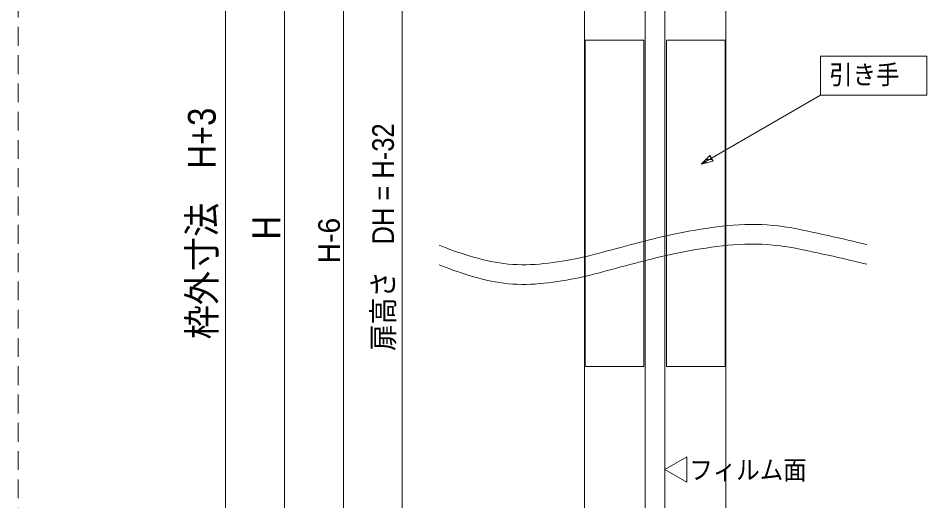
# Model space of a CAD drawing. Units: millimetres, scale not verified. Extents: x -4547 to 4547, y -2284 to 2284.
# Drawn here: x -2851 to -1694, y -1069 to -455 of the extents above; entities that cross this region are included whole.
import ezdxf
from ezdxf.enums import TextEntityAlignment as Align

# ---------------------------------------------------------------- set-up
doc = ezdxf.new("R2010")
doc.units = ezdxf.units.MM
doc.header["$LTSCALE"] = 20
doc.linetypes.add('CHAIN2', pattern=[12, 9, -1, 1, -1])
doc.linetypes.add('DASHED1', pattern=[1.8, 1.2, -0.6])
for name, color, linetype, lineweight in [('0-0_3一般', 7, 'Continuous', 9), ('0-3_2寸法-3', 7, 'Continuous', 9), ('0-4_2寸法-1', 7, 'Continuous', 9)]:
    doc.layers.add(name, color=color, linetype=linetype, lineweight=lineweight)
doc.styles.add('ＭＳ ゴシック', font='')
doc.styles.add('ＭＳ Ｐゴシック', font='')
doc.styles.get('ＭＳ ゴシック').set_extended_font_data('MS Gothic')
doc.styles.get('ＭＳ Ｐゴシック').set_extended_font_data('MS PGothic')

# ---------------------------------------------------------------- blocks, each defined once
blk = doc.blocks.new('グループ-64')
at = {"layer": '0-0_3一般'}
for p, q in [((-15765, -17964.6), (-15765, -9653.8)), ((-15765, -9653.8), (-14265, -9653.8)), ((-14265, -9653.8), (-14265, -17964.6)), ((-13695, -17964.6), (-13695, -9653.8)), ((-13695, -9653.8), (-12195, -9653.8)), ((-12195, -9653.8), (-12195, -17964.6)), ((-14265, -17964.6), (-15765, -17964.6)), ((-12195, -17964.6), (-13695, -17964.6))]:
    blk.add_line(p, q, dxfattribs=at)
blk = doc.blocks.new('グループ-69')
at = {"layer": '0-0_3一般'}
for points in [[(-12180, -31220), (-15780, -31220), (-15780, 2260), (-12180, 2260)], [(-14230, -2140), (-13730, -2140), (-13730, -27280), (-14230, -27280)]]:
    blk.add_lwpolyline(points, close=True, dxfattribs=at)
at = {"layer": '0-0_3一般', "linetype": 'CHAIN2'}
for points in [[(-8588.3, -14862.5), (-8704.2, -14834.1), (-8822.2, -14805.5), (-8942.4, -14776.8), (-9064.8, -14748), (-9189.3, -14719.1), (-9316, -14690.1), (-9444.9, -14660.9), (-9575.9, -14631.7), (-9709.1, -14602.3), (-9844.5, -14572.8), (-9982, -14543.1), (-10121.7, -14513.4), (-10263.6, -14483.5), (-10406.9, -14454.7), (-10550.3, -14429.2), (-10693.7, -14407.2), (-10837, -14388.7), (-10980.3, -14373.7), (-11123.5, -14362.2), (-11266.7, -14354.2), (-11409.9, -14349.6), (-11553.1, -14348.6), (-11696.2, -14351), (-11839.4, -14356.9), (-11982.4, -14366.3), (-12125.5, -14379.2), (-12268.2, -14395.1), (-12408.9, -14412.3), (-12547.5, -14430.4), (-12683.9, -14449.5), (-12818.3, -14469.6), (-12950.5, -14490.7), (-13080.5, -14512.7), (-13208.5, -14535.7), (-13334.3, -14559.7), (-13458, -14584.7), (-13579.5, -14610.6), (-13698.9, -14637.5), (-13816.2, -14665.4)], [(-13816.2, -14665.4), (-13931.5, -14694.2), (-14046.4, -14723.4), (-14161.4, -14752.7), (-14276.4, -14782.2), (-14391.5, -14811.9), (-14506.7, -14841.7), (-14621.9, -14871.7), (-14737.2, -14901.8), (-14852.6, -14932.1), (-14968, -14962.6), (-15083.5, -14993.3), (-15199.1, -15024.1), (-15314.7, -15055.1), (-15430.4, -15086.2), (-15546, -15116.4), (-15661.5, -15145.1), (-15777, -15172.1), (-15892.3, -15197.6), (-16007.5, -15221.5), (-16122.5, -15243.9), (-16237.5, -15264.7), (-16352.4, -15283.9), (-16467.1, -15301.6), (-16581.8, -15317.7), (-16696.3, -15332.2), (-16810.8, -15345.2), (-16925.1, -15356.6), (-17039.2, -15365.8), (-17153.1, -15371.9), (-17266.7, -15375), (-17380.1, -15375.1), (-17493.2, -15372.1), (-17606, -15366.1), (-17718.5, -15357), (-17830.8, -15345), (-17942.9, -15329.8), (-18054.6, -15311.7), (-18166.1, -15290.5), (-18277.3, -15266.2)], [(-18277.3, -15266.2), (-18388.3, -15238.9), (-18498.5, -15209.3), (-18606.5, -15178.9), (-18712.4, -15147.8), (-18816.1, -15116.2), (-18917.5, -15083.9), (-19016.8, -15050.9), (-19113.8, -15017.4), (-19208.7, -14983.2), (-19301.3, -14948.4), (-19391.8, -14912.9), (-19480, -14876.8), (-19480, -14876.8)], [(-8588.3, -15362.5), (-8704.2, -15334.1), (-8822.2, -15305.5), (-8942.4, -15276.8), (-9064.8, -15248), (-9189.3, -15219.1), (-9316, -15190.1), (-9444.9, -15160.9), (-9575.9, -15131.7), (-9709.1, -15102.3), (-9844.5, -15072.8), (-9982, -15043.1), (-10121.7, -15013.4), (-10263.6, -14983.5), (-10406.9, -14954.7), (-10550.3, -14929.2), (-10693.7, -14907.2), (-10837, -14888.7), (-10980.3, -14873.7), (-11123.5, -14862.2), (-11266.7, -14854.2), (-11409.9, -14849.6), (-11553.1, -14848.6), (-11696.2, -14851), (-11839.4, -14856.9), (-11982.4, -14866.3), (-12125.5, -14879.2), (-12268.2, -14895.1), (-12408.9, -14912.3), (-12547.5, -14930.4), (-12683.9, -14949.5), (-12818.3, -14969.6), (-12950.5, -14990.7), (-13080.5, -15012.7), (-13208.5, -15035.7), (-13334.3, -15059.7), (-13458, -15084.7), (-13579.5, -15110.6), (-13698.9, -15137.5), (-13816.2, -15165.4)], [(-13816.2, -15165.4), (-13931.5, -15194.2), (-14046.4, -15223.4), (-14161.4, -15252.7), (-14276.4, -15282.2), (-14391.5, -15311.9), (-14506.7, -15341.7), (-14621.9, -15371.7), (-14737.2, -15401.8), (-14852.6, -15432.1), (-14968, -15462.6), (-15083.5, -15493.3), (-15199.1, -15524.1), (-15314.7, -15555.1), (-15430.4, -15586.2), (-15546, -15616.4), (-15661.5, -15645.1), (-15777, -15672.1), (-15892.3, -15697.6), (-16007.5, -15721.5), (-16122.5, -15743.9), (-16237.5, -15764.7), (-16352.4, -15783.9), (-16467.1, -15801.6), (-16581.8, -15817.7), (-16696.3, -15832.2), (-16810.8, -15845.2), (-16925.1, -15856.6), (-17039.2, -15865.8), (-17153.1, -15871.9), (-17266.7, -15875), (-17380.1, -15875.1), (-17493.2, -15872.1), (-17606, -15866.1), (-17718.5, -15857), (-17830.8, -15845), (-17942.9, -15829.8), (-18054.6, -15811.7), (-18166.1, -15790.5), (-18277.3, -15766.2)], [(-18277.3, -15766.2), (-18388.3, -15738.9), (-18498.5, -15709.3), (-18606.5, -15678.9), (-18712.4, -15647.8), (-18816.1, -15616.2), (-18917.5, -15583.9), (-19016.8, -15550.9), (-19113.8, -15517.4), (-19208.7, -15483.2), (-19301.3, -15448.4), (-19391.8, -15412.9), (-19480, -15376.8), (-19480, -15376.8)]]:
    blk.add_lwpolyline(points, dxfattribs=at)
at = {"layer": '0-0_3一般'}
blk.add_blockref('グループ-64', (0, 0), dxfattribs=at)
blk = doc.blocks.new('グループ-76')
at = {"layer": '0-0_3一般'}
blk.add_blockref('グループ-69', (0, 0), dxfattribs=at)

msp = doc.modelspace()

# ---------------------------------------------------------------- linework, layer by layer
at = {"layer": '0-0_3一般', "linetype": 'DASHED1'}
msp.add_line((-2850.62, 650), (-2850.62, -1800), dxfattribs=at)
at = {"layer": '0-3_2寸法-3'}
for p, q in [((-1981.13, -640.89), (-1829.04, -553.09)), ((-1967, -634.89), (-1975.13, -634.89)), ((-1969.31, -630.89), (-1971.13, -630.89)), ((-1969.31, -630.89), (-1971.13, -630.89)), ((-1973.66, -638.89), (-1979.13, -638.89))]:
    msp.add_line(p, q, dxfattribs=at)
for points in [[(-1829.04, -503.09), (-1693.71, -503.09), (-1693.71, -553.09), (-1829.04, -553.09)], [(-1965.89, -636.81), (-1981.13, -640.89), (-1969.97, -629.74)], [(-1965.89, -636.81), (-1981.13, -640.89), (-1969.97, -629.74)], [(-2027.12, -1029.17), (-1999.21, -1013.06), (-1999.21, -1045.29)]]:
    msp.add_lwpolyline(points, close=True, dxfattribs=at)
at = {"layer": '0-4_2寸法-1'}
for p, q in [((-2586.58, 206.74), (-2586.58, -1634.74)), ((-2511.58, 191.74), (-2511.58, -1634.74)), ((-2436.58, 161.74), (-2436.58, -1634.74)), ((-2361.58, -1564.74), (-2361.58, 101.74))]:
    msp.add_line(p, q, dxfattribs=at)

# ---------------------------------------------------------------- block references
at = {"layer": '0-0_3一般', "xscale": 0.05, "yscale": 0.05}
msp.add_blockref('グループ-76', (-1340.62, 0), dxfattribs=at)

# ---------------------------------------------------------------- texts
at = {"layer": '0-3_2寸法-3', "style": 'ＭＳ ゴシック', "width": 0.9}
for s, p in [('引き手', (-1818.08, -546.25)), ('フィルム面', (-1996.09, -1049.31))]:
    msp.add_text(s, height=24.34, dxfattribs=at).set_placement(p, align=Align.BOTTOM_LEFT)
at = {"layer": '0-4_2寸法-1', "style": 'ＭＳ Ｐゴシック', "width": 0.9}
for s, height, p in [('枠外寸法\u3000H+3', 35.38, (-2588.5, -863.6)), ('扉高さ\u3000DH = H-32', 27.57, (-2363.92, -878.39)), ('H', 35.38, (-2506.28, -736.68))]:
    msp.add_text(s, height=height, rotation=90, dxfattribs=at).set_placement(p, align=Align.BOTTOM_LEFT)
at = {"layer": '0-4_2寸法-1', "style": 'ＭＳ Ｐゴシック'}
msp.add_text('H-6', height=27.51, rotation=90, dxfattribs=at).set_placement((-2432.79, -767.03), align=Align.BOTTOM_LEFT)

doc.saveas('drawing.dxf')
